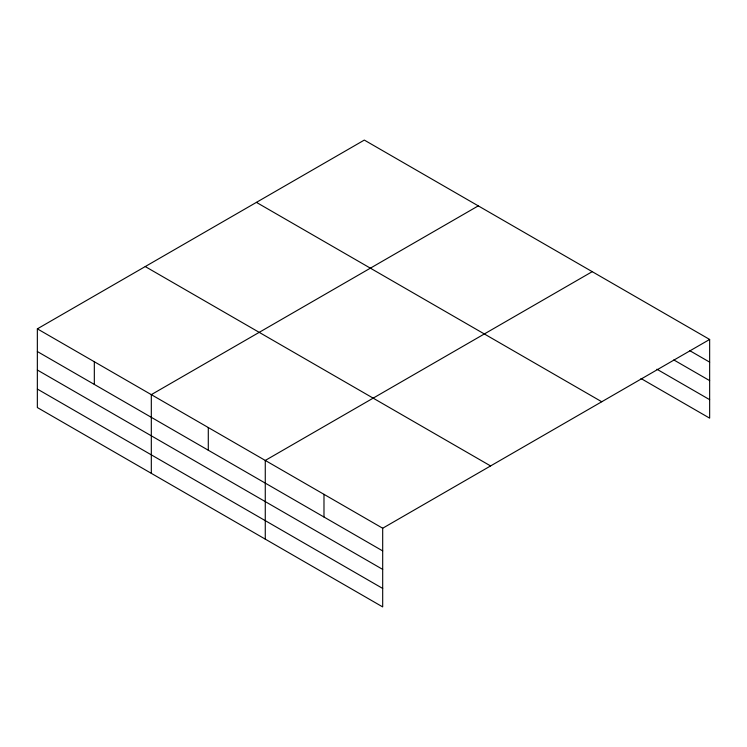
<?xml version="1.0" encoding="UTF-8"?>
<svg xmlns="http://www.w3.org/2000/svg" width="747" height="747" viewBox="0 0 747 747"><rect width="100%" height="100%" fill="white"/><g stroke="black" fill="none" stroke-linecap="round" stroke-linejoin="round"><path stroke-width="1.12" d="M640.991 378.514L709.65 418.152L709.65 339.455L364.312 140.081L37.35 328.848L37.35 407.545L382.688 606.919L382.688 528.232L37.35 328.848M478.276 205.873L151.314 394.64L151.314 473.337M592.231 271.665L265.269 460.441L265.269 539.129M382.688 528.232L709.65 339.455M689.752 350.651L709.65 362.136M673.831 359.942L709.65 380.625M656.912 369.223L709.65 399.664M256.417 202.372L601.755 401.755M145.245 266.558L490.583 465.932M37.35 351.529L382.688 550.913M37.35 370.017L382.688 569.391M37.35 389.056L382.688 588.44M323.983 494.337L323.983 517.017M208.292 427.536L208.292 450.226M94.327 361.744L94.327 384.425"/></g></svg>
